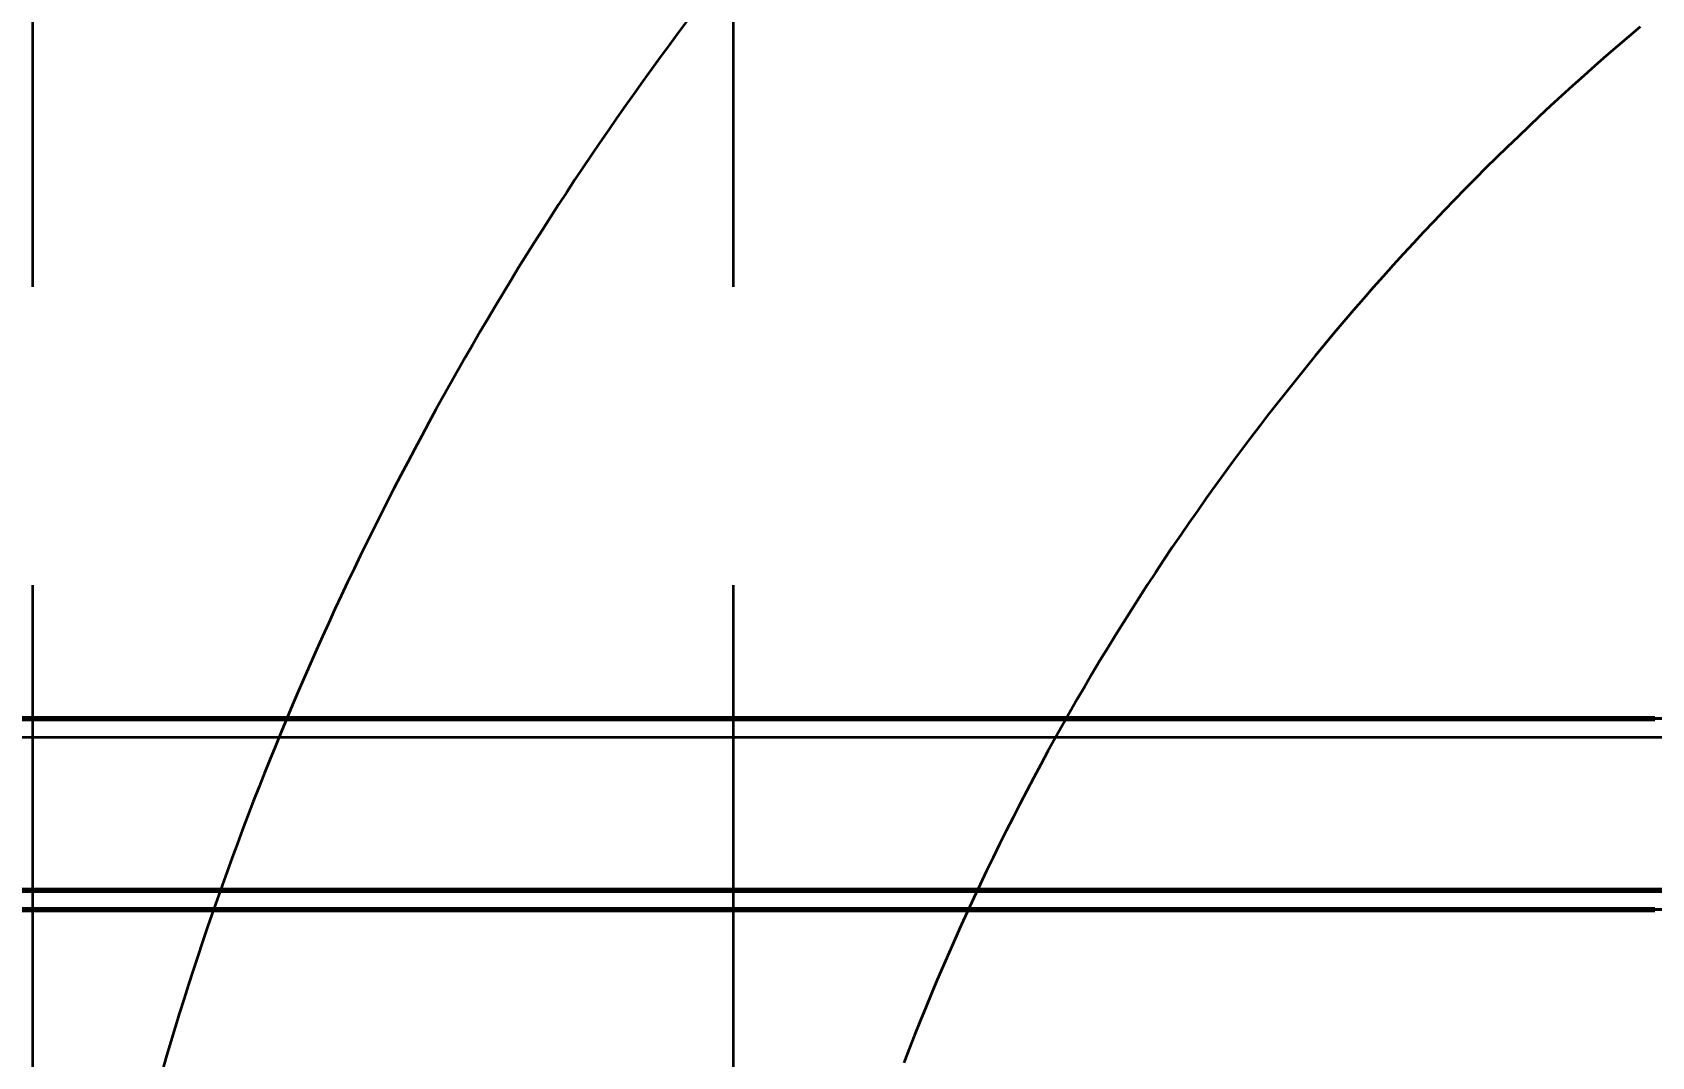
# Model space of a CAD drawing. Header units: millimetres. Extents: x 0 to 2382, y 0 to 420.
# Drawn here: x 150.59 to 156.02, y 289.22 to 292.65 of the extents above; entities that cross this region are included whole.
import ezdxf

# ---------------------------------------------------------------- set-up
doc = ezdxf.new("R2010")
doc.units = ezdxf.units.MM
doc.linetypes.add('IRAM-E-TRAZOS', pattern=[5, 4, -1])
for name, color, linetype, lineweight in [('01-VISIBLE', 7, 'CONTINUOUS', 70), ('02-OCULTA', 4, 'IRAM-E-TRAZOS', 35), ('04-COTA', 3, 'CONTINUOUS', 18)]:
    doc.layers.add(name, color=color, linetype=linetype, lineweight=lineweight)
doc.styles.add('ISO3098', font='isocpeur.ttf')
doc.dimstyles.new('FLAMA-IRAM', dxfattribs={"dimtxt": 3.5, "dimasz": 3.5, "dimexe": 2, "dimexo": 1.5, "dimgap": 1, "dimtad": 1, "dimdec": 1, "dimtxsty": 'ISO3098', "dimblk": 'IRAM_FLECHA', "dimblk1": 'IRAM_FLECHA', "dimblk2": 'IRAM_FLECHA', "dimcen": 2.5, "dimclrd": 256, "dimclre": 256, "dimclrt": 256, "dimazin": 3, "dimtfac": 1, "dimtmove": 0, "dimatfit": 3, "dimlwd": 18, "dimlwe": 18})

# ---------------------------------------------------------------- blocks, each defined once
blk = doc.blocks.new('IRAM_FLECHA')
blk.add_solid([(0, 0), (-1, 0.125), (-1, -0.125)])

msp = doc.modelspace()

# ---------------------------------------------------------------- linework, layer by layer
at = {"layer": '01-VISIBLE'}
for points in [[(150.5109, 290.3494), (150.5909, 290.3494), (150.6709, 290.3494), (150.7509, 290.3494), (150.8309, 290.3494), (150.9109, 290.3494), (150.9909, 290.3494), (151.0709, 290.3494), (151.1509, 290.3494), (151.2309, 290.3494), (151.3109, 290.3494), (151.3909, 290.3494), (151.4709, 290.3494), (151.5509, 290.3494), (151.6309, 290.3494), (151.7109, 290.3494), (151.7909, 290.3494), (151.8709, 290.3494), (151.9509, 290.3494), (152.0309, 290.3494), (152.1109, 290.3494), (152.1909, 290.3494), (152.2709, 290.3494), (152.3509, 290.3494), (152.4309, 290.3494), (152.5109, 290.3494), (152.5909, 290.3494), (152.6709, 290.3494), (152.7509, 290.3494), (152.8309, 290.3494), (152.9109, 290.3494), (152.9909, 290.3494), (153.0709, 290.3494), (153.1509, 290.3494), (153.2309, 290.3494), (153.3109, 290.3494), (153.3909, 290.3494), (153.4709, 290.3494), (153.5509, 290.3494), (153.6309, 290.3494), (153.7109, 290.3494), (153.7909, 290.3494), (153.8709, 290.3494), (153.9509, 290.3494), (154.0309, 290.3494), (154.1109, 290.3494), (154.1909, 290.3494), (154.2709, 290.3494), (154.3509, 290.3494), (154.4309, 290.3494), (154.5109, 290.3494), (154.5909, 290.3494), (154.6709, 290.3494), (154.7509, 290.3494), (154.8309, 290.3494), (154.9109, 290.3494), (154.9909, 290.3494), (155.0709, 290.3494), (155.1509, 290.3494), (155.2309, 290.3494), (155.3109, 290.3494), (155.3909, 290.3494), (155.4709, 290.3494), (155.5509, 290.3494), (155.6309, 290.3494), (155.7109, 290.3494), (155.7909, 290.3494), (155.8709, 290.3494), (155.9509, 290.3494), (156.0309, 290.3494)], [(150.5445, 289.7734), (150.6237, 289.7734), (150.7029, 289.7734), (150.7821, 289.7734), (150.8613, 289.7734), (150.9405, 289.7734), (151.0197, 289.7734), (151.0989, 289.7734), (151.1781, 289.7734), (151.2573, 289.7734), (151.3365, 289.7734), (151.4157, 289.7734), (151.4949, 289.7734), (151.5741, 289.7734), (151.6533, 289.7734), (151.7325, 289.7734), (151.8117, 289.7734), (151.8909, 289.7734), (151.9701, 289.7734), (152.0493, 289.7734), (152.1285, 289.7734), (152.2077, 289.7734), (152.2869, 289.7734), (152.3661, 289.7734), (152.4453, 289.7734), (152.5245, 289.7734), (152.6037, 289.7734), (152.6829, 289.7734), (152.7621, 289.7734), (152.8413, 289.7734), (152.9205, 289.7734), (152.9997, 289.7734), (153.0789, 289.7734), (153.1581, 289.7734), (153.2373, 289.7734), (153.3165, 289.7734), (153.3957, 289.7734), (153.4749, 289.7734), (153.5541, 289.7734), (153.6333, 289.7734), (153.7125, 289.7734), (153.7917, 289.7734), (153.8709, 289.7734), (153.9501, 289.7734), (154.0293, 289.7734), (154.1085, 289.7734), (154.1877, 289.7734), (154.2669, 289.7734), (154.3461, 289.7734), (154.4253, 289.7734), (154.5045, 289.7734), (154.5837, 289.7734), (154.6629, 289.7734), (154.7421, 289.7734), (154.8213, 289.7734), (154.9005, 289.7734), (154.9797, 289.7734), (155.0589, 289.7734), (155.1381, 289.7734), (155.2173, 289.7734), (155.2965, 289.7734), (155.3757, 289.7734), (155.4549, 289.7734), (155.5341, 289.7734), (155.6133, 289.7734), (155.6925, 289.7734), (155.7717, 289.7734), (155.8509, 289.7734), (155.9301, 289.7734), (156.0093, 289.7734), (156.0885, 289.7734)], [(150.5109, 289.7094), (150.5909, 289.7094), (150.6709, 289.7094), (150.7509, 289.7094), (150.8309, 289.7094), (150.9109, 289.7094), (150.9909, 289.7094), (151.0709, 289.7094), (151.1509, 289.7094), (151.2309, 289.7094), (151.3109, 289.7094), (151.3909, 289.7094), (151.4709, 289.7094), (151.5509, 289.7094), (151.6309, 289.7094), (151.7109, 289.7094), (151.7909, 289.7094), (151.8709, 289.7094), (151.9509, 289.7094), (152.0309, 289.7094), (152.1109, 289.7094), (152.1909, 289.7094), (152.2709, 289.7094), (152.3509, 289.7094), (152.4309, 289.7094), (152.5109, 289.7094), (152.5909, 289.7094), (152.6709, 289.7094), (152.7509, 289.7094), (152.8309, 289.7094), (152.9109, 289.7094), (152.9909, 289.7094), (153.0709, 289.7094), (153.1509, 289.7094), (153.2309, 289.7094), (153.3109, 289.7094), (153.3909, 289.7094), (153.4709, 289.7094), (153.5509, 289.7094), (153.6309, 289.7094), (153.7109, 289.7094), (153.7909, 289.7094), (153.8709, 289.7094), (153.9509, 289.7094), (154.0309, 289.7094), (154.1109, 289.7094), (154.1909, 289.7094), (154.2709, 289.7094), (154.3509, 289.7094), (154.4309, 289.7094), (154.5109, 289.7094), (154.5909, 289.7094), (154.6709, 289.7094), (154.7509, 289.7094), (154.8309, 289.7094), (154.9109, 289.7094), (154.9909, 289.7094), (155.0709, 289.7094), (155.1509, 289.7094), (155.2309, 289.7094), (155.3109, 289.7094), (155.3909, 289.7094), (155.4709, 289.7094), (155.5509, 289.7094), (155.6309, 289.7094), (155.7109, 289.7094), (155.7909, 289.7094), (155.8709, 289.7094), (155.9509, 289.7094), (156.0309, 289.7094)]]:
    msp.add_lwpolyline(points, dxfattribs=at)
at = {"layer": '02-OCULTA'}
for p, q in [((150.5909, 295.7963), (150.5909, 282.3922)), ((152.9409, 295.7963), (152.9409, 282.3922))]:
    msp.add_line(p, q, dxfattribs=at)
for points in [[(152.7851, 292.6874), (152.7551, 292.6473), (152.7253, 292.6071), (152.6957, 292.5668), (152.6663, 292.5263), (152.6371, 292.4857), (152.608, 292.4449), (152.5791, 292.4041), (152.5505, 292.3631), (152.522, 292.3219), (152.4937, 292.2806), (152.4655, 292.2393), (152.4376, 292.1977), (152.4099, 292.1561), (152.3824, 292.1143), (152.355, 292.0724), (152.3279, 292.0303), (152.3009, 291.9882), (152.2741, 291.9459), (152.2476, 291.9035), (152.2212, 291.861), (152.195, 291.8183), (152.169, 291.7756), (152.1432, 291.7327), (152.1176, 291.6897), (152.0922, 291.6466), (152.067, 291.6033), (152.042, 291.56), (152.0172, 291.5165), (151.9926, 291.4729), (151.9682, 291.4293), (151.944, 291.3855), (151.92, 291.3416), (151.8962, 291.2975), (151.8726, 291.2534), (151.8492, 291.2092), (151.826, 291.1648), (151.803, 291.1204), (151.7802, 291.0758), (151.7577, 291.0312), (151.7353, 290.9864), (151.7131, 290.9415), (151.6912, 290.8966), (151.6694, 290.8515), (151.6478, 290.8064), (151.6265, 290.7611), (151.6054, 290.7157), (151.5844, 290.6703), (151.5637, 290.6247), (151.5432, 290.5791), (151.5229, 290.5334), (151.5028, 290.4875), (151.4829, 290.4416), (151.4632, 290.3956), (151.4438, 290.3495), (151.4245, 290.3033), (151.4055, 290.257), (151.3866, 290.2107), (151.368, 290.1642), (151.3496, 290.1177), (151.3314, 290.0711), (151.3135, 290.0244), (151.2957, 289.9776), (151.2781, 289.9307), (151.2608, 289.8838), (151.2437, 289.8367), (151.2268, 289.7896), (151.2101, 289.7425), (151.1936, 289.6952), (151.1774, 289.6479), (151.1613, 289.6005), (151.1455, 289.553), (151.1299, 289.5055), (151.1145, 289.4579), (151.0993, 289.4102), (151.0844, 289.3624), (151.0696, 289.3146), (151.0551, 289.2667), (151.0408, 289.2188), (151.0267, 289.1707)], [(152.7851, 292.6874), (152.7551, 292.6473), (152.7253, 292.6071), (152.6957, 292.5668), (152.6663, 292.5263), (152.6371, 292.4857), (152.608, 292.4449), (152.5791, 292.4041), (152.5505, 292.3631), (152.522, 292.3219), (152.4937, 292.2806), (152.4655, 292.2393), (152.4376, 292.1977), (152.4099, 292.1561), (152.3824, 292.1143), (152.355, 292.0724), (152.3279, 292.0303), (152.3009, 291.9882), (152.2741, 291.9459), (152.2476, 291.9035), (152.2212, 291.861), (152.195, 291.8183), (152.169, 291.7756), (152.1432, 291.7327), (152.1176, 291.6897), (152.0922, 291.6466), (152.067, 291.6033), (152.042, 291.56), (152.0172, 291.5165), (151.9926, 291.4729), (151.9682, 291.4293), (151.944, 291.3855), (151.92, 291.3416), (151.8962, 291.2975), (151.8726, 291.2534), (151.8492, 291.2092), (151.826, 291.1648), (151.803, 291.1204), (151.7802, 291.0758), (151.7577, 291.0312), (151.7353, 290.9864), (151.7131, 290.9415), (151.6912, 290.8966), (151.6694, 290.8515), (151.6478, 290.8064), (151.6265, 290.7611), (151.6054, 290.7157), (151.5844, 290.6703), (151.5637, 290.6247), (151.5432, 290.5791), (151.5229, 290.5334), (151.5028, 290.4875), (151.4829, 290.4416), (151.4632, 290.3956), (151.4438, 290.3495), (151.4245, 290.3033), (151.4055, 290.257), (151.3866, 290.2107), (151.368, 290.1642), (151.3496, 290.1177), (151.3314, 290.0711), (151.3135, 290.0244), (151.2957, 289.9776), (151.2781, 289.9307), (151.2608, 289.8838), (151.2437, 289.8367), (151.2268, 289.7896), (151.2101, 289.7425), (151.1936, 289.6952), (151.1774, 289.6479), (151.1613, 289.6005), (151.1455, 289.553), (151.1299, 289.5055), (151.1145, 289.4579), (151.0993, 289.4102), (151.0844, 289.3624), (151.0696, 289.3146), (151.0551, 289.2667), (151.0408, 289.2188), (151.0267, 289.1707)], [(152.7851, 292.6874), (152.7551, 292.6473), (152.7253, 292.6071), (152.6957, 292.5668), (152.6663, 292.5263), (152.6371, 292.4857), (152.608, 292.4449), (152.5791, 292.4041), (152.5505, 292.3631), (152.522, 292.3219), (152.4937, 292.2806), (152.4655, 292.2393), (152.4376, 292.1977), (152.4099, 292.1561), (152.3824, 292.1143), (152.355, 292.0724), (152.3279, 292.0303), (152.3009, 291.9882), (152.2741, 291.9459), (152.2476, 291.9035), (152.2212, 291.861), (152.195, 291.8183), (152.169, 291.7756), (152.1432, 291.7327), (152.1176, 291.6897), (152.0922, 291.6466), (152.067, 291.6033), (152.042, 291.56), (152.0172, 291.5165), (151.9926, 291.4729), (151.9682, 291.4293), (151.944, 291.3855), (151.92, 291.3416), (151.8962, 291.2975), (151.8726, 291.2534), (151.8492, 291.2092), (151.826, 291.1648), (151.803, 291.1204), (151.7802, 291.0758), (151.7577, 291.0312), (151.7353, 290.9864), (151.7131, 290.9415), (151.6912, 290.8966), (151.6694, 290.8515), (151.6478, 290.8064), (151.6265, 290.7611), (151.6054, 290.7157), (151.5844, 290.6703), (151.5637, 290.6247), (151.5432, 290.5791), (151.5229, 290.5334), (151.5028, 290.4875), (151.4829, 290.4416), (151.4632, 290.3956), (151.4438, 290.3495), (151.4245, 290.3033), (151.4055, 290.257), (151.3866, 290.2107), (151.368, 290.1642), (151.3496, 290.1177), (151.3314, 290.0711), (151.3135, 290.0244), (151.2957, 289.9776), (151.2781, 289.9307), (151.2608, 289.8838), (151.2437, 289.8367), (151.2268, 289.7896), (151.2101, 289.7425), (151.1936, 289.6952), (151.1774, 289.6479), (151.1613, 289.6005), (151.1455, 289.553), (151.1299, 289.5055), (151.1145, 289.4579), (151.0993, 289.4102), (151.0844, 289.3624), (151.0696, 289.3146), (151.0551, 289.2667), (151.0408, 289.2188), (151.0267, 289.1707)], [(155.9811, 292.6686), (155.9429, 292.6362), (155.9049, 292.6036), (155.8671, 292.5707), (155.8295, 292.5377), (155.7921, 292.5044), (155.7548, 292.4709), (155.7178, 292.4372), (155.681, 292.4032), (155.6443, 292.3691), (155.6079, 292.3347), (155.5717, 292.3001), (155.5357, 292.2653), (155.4999, 292.2303), (155.4642, 292.1951), (155.4288, 292.1596), (155.3937, 292.124), (155.3587, 292.0881), (155.3239, 292.0521), (155.2893, 292.0158), (155.255, 291.9794), (155.2209, 291.9427), (155.187, 291.9059), (155.1533, 291.8688), (155.1198, 291.8316), (155.0865, 291.7941), (155.0535, 291.7565), (155.0207, 291.7186), (154.9881, 291.6806), (154.9557, 291.6424), (154.9236, 291.604), (154.8917, 291.5654), (154.86, 291.5266), (154.8285, 291.4876), (154.7973, 291.4485), (154.7663, 291.4091), (154.7355, 291.3696), (154.705, 291.3299), (154.6747, 291.29), (154.6446, 291.25), (154.6148, 291.2097), (154.5852, 291.1693), (154.5558, 291.1288), (154.5267, 291.088), (154.4978, 291.0471), (154.4691, 291.006), (154.4407, 290.9648), (154.4126, 290.9233), (154.3847, 290.8818), (154.357, 290.84), (154.3295, 290.7981), (154.3024, 290.756), (154.2754, 290.7138), (154.2487, 290.6714), (154.2223, 290.6289), (154.1961, 290.5862), (154.1702, 290.5434), (154.1445, 290.5004), (154.119, 290.4572), (154.0938, 290.4139), (154.0689, 290.3705), (154.0442, 290.3269), (154.0198, 290.2832), (153.9956, 290.2393), (153.9717, 290.1953), (153.9481, 290.1512), (153.9247, 290.1069), (153.9015, 290.0625), (153.8787, 290.0179), (153.8561, 289.9732), (153.8337, 289.9284), (153.8116, 289.8834), (153.7898, 289.8384), (153.7682, 289.7932), (153.7469, 289.7478), (153.7259, 289.7024), (153.7051, 289.6568), (153.6846, 289.6111), (153.6644, 289.5653), (153.6444, 289.5194), (153.6247, 289.4733), (153.6053, 289.4271), (153.5861, 289.3809), (153.5672, 289.3345), (153.5486, 289.288), (153.5302, 289.2414), (153.5122, 289.1947)], [(155.9811, 292.6686), (155.9429, 292.6362), (155.9049, 292.6036), (155.8671, 292.5707), (155.8295, 292.5377), (155.7921, 292.5044), (155.7548, 292.4709), (155.7178, 292.4372), (155.681, 292.4032), (155.6443, 292.3691), (155.6079, 292.3347), (155.5717, 292.3001), (155.5357, 292.2653), (155.4999, 292.2303), (155.4642, 292.1951), (155.4288, 292.1596), (155.3937, 292.124), (155.3587, 292.0881), (155.3239, 292.0521), (155.2893, 292.0158), (155.255, 291.9794), (155.2209, 291.9427), (155.187, 291.9059), (155.1533, 291.8688), (155.1198, 291.8316), (155.0865, 291.7941), (155.0535, 291.7565), (155.0207, 291.7186), (154.9881, 291.6806), (154.9557, 291.6424), (154.9236, 291.604), (154.8917, 291.5654), (154.86, 291.5266), (154.8285, 291.4876), (154.7973, 291.4485), (154.7663, 291.4091), (154.7355, 291.3696), (154.705, 291.3299), (154.6747, 291.29), (154.6446, 291.25), (154.6148, 291.2097), (154.5852, 291.1693), (154.5558, 291.1288), (154.5267, 291.088), (154.4978, 291.0471), (154.4691, 291.006), (154.4407, 290.9648), (154.4126, 290.9233), (154.3847, 290.8818), (154.357, 290.84), (154.3295, 290.7981), (154.3024, 290.756), (154.2754, 290.7138), (154.2487, 290.6714), (154.2223, 290.6289), (154.1961, 290.5862), (154.1702, 290.5434), (154.1445, 290.5004), (154.119, 290.4572), (154.0938, 290.4139), (154.0689, 290.3705), (154.0442, 290.3269), (154.0198, 290.2832), (153.9956, 290.2393), (153.9717, 290.1953), (153.9481, 290.1512), (153.9247, 290.1069), (153.9015, 290.0625), (153.8787, 290.0179), (153.8561, 289.9732), (153.8337, 289.9284), (153.8116, 289.8834), (153.7898, 289.8384), (153.7682, 289.7932), (153.7469, 289.7478), (153.7259, 289.7024), (153.7051, 289.6568), (153.6846, 289.6111), (153.6644, 289.5653), (153.6444, 289.5194), (153.6247, 289.4733), (153.6053, 289.4271), (153.5861, 289.3809), (153.5672, 289.3345), (153.5486, 289.288), (153.5302, 289.2414), (153.5122, 289.1947)], [(155.9811, 292.6686), (155.9429, 292.6362), (155.9049, 292.6036), (155.8671, 292.5707), (155.8295, 292.5377), (155.7921, 292.5044), (155.7548, 292.4709), (155.7178, 292.4372), (155.681, 292.4032), (155.6443, 292.3691), (155.6079, 292.3347), (155.5717, 292.3001), (155.5357, 292.2653), (155.4999, 292.2303), (155.4642, 292.1951), (155.4288, 292.1596), (155.3937, 292.124), (155.3587, 292.0881), (155.3239, 292.0521), (155.2893, 292.0158), (155.255, 291.9794), (155.2209, 291.9427), (155.187, 291.9059), (155.1533, 291.8688), (155.1198, 291.8316), (155.0865, 291.7941), (155.0535, 291.7565), (155.0207, 291.7186), (154.9881, 291.6806), (154.9557, 291.6424), (154.9236, 291.604), (154.8917, 291.5654), (154.86, 291.5266), (154.8285, 291.4876), (154.7973, 291.4485), (154.7663, 291.4091), (154.7355, 291.3696), (154.705, 291.3299), (154.6747, 291.29), (154.6446, 291.25), (154.6148, 291.2097), (154.5852, 291.1693), (154.5558, 291.1288), (154.5267, 291.088), (154.4978, 291.0471), (154.4691, 291.006), (154.4407, 290.9648), (154.4126, 290.9233), (154.3847, 290.8818), (154.357, 290.84), (154.3295, 290.7981), (154.3024, 290.756), (154.2754, 290.7138), (154.2487, 290.6714), (154.2223, 290.6289), (154.1961, 290.5862), (154.1702, 290.5434), (154.1445, 290.5004), (154.119, 290.4572), (154.0938, 290.4139), (154.0689, 290.3705), (154.0442, 290.3269), (154.0198, 290.2832), (153.9956, 290.2393), (153.9717, 290.1953), (153.9481, 290.1512), (153.9247, 290.1069), (153.9015, 290.0625), (153.8787, 290.0179), (153.8561, 289.9732), (153.8337, 289.9284), (153.8116, 289.8834), (153.7898, 289.8384), (153.7682, 289.7932), (153.7469, 289.7478), (153.7259, 289.7024), (153.7051, 289.6568), (153.6846, 289.6111), (153.6644, 289.5653), (153.6444, 289.5194), (153.6247, 289.4733), (153.6053, 289.4271), (153.5861, 289.3809), (153.5672, 289.3345), (153.5486, 289.288), (153.5302, 289.2414), (153.5122, 289.1947)], [(156.0309, 290.3494), (155.9509, 290.3494), (155.8709, 290.3494), (155.7909, 290.3494), (155.7109, 290.3494), (155.6309, 290.3494), (155.5509, 290.3494), (155.4709, 290.3494), (155.3909, 290.3494), (155.3109, 290.3494), (155.2309, 290.3494), (155.1509, 290.3494), (155.0709, 290.3494), (154.9909, 290.3494), (154.9109, 290.3494), (154.8309, 290.3494), (154.7509, 290.3494), (154.6709, 290.3494), (154.5909, 290.3494), (154.5109, 290.3494), (154.4309, 290.3494), (154.3509, 290.3494), (154.2709, 290.3494), (154.1909, 290.3494), (154.1109, 290.3494), (154.0309, 290.3494), (153.9509, 290.3494), (153.8709, 290.3494), (153.7909, 290.3494), (153.7109, 290.3494), (153.6309, 290.3494), (153.5509, 290.3494), (153.4709, 290.3494), (153.3909, 290.3494), (153.3109, 290.3494), (153.2309, 290.3494), (153.1509, 290.3494), (153.0709, 290.3494), (152.9909, 290.3494), (152.9109, 290.3494), (152.8309, 290.3494), (152.7509, 290.3494), (152.6709, 290.3494), (152.5909, 290.3494), (152.5109, 290.3494), (152.4309, 290.3494), (152.3509, 290.3494), (152.2709, 290.3494), (152.1909, 290.3494), (152.1109, 290.3494), (152.0309, 290.3494), (151.9509, 290.3494), (151.8709, 290.3494), (151.7909, 290.3494), (151.7109, 290.3494), (151.6309, 290.3494), (151.5509, 290.3494), (151.4709, 290.3494), (151.3909, 290.3494), (151.3109, 290.3494), (151.2309, 290.3494), (151.1509, 290.3494), (151.0709, 290.3494), (150.9909, 290.3494), (150.9109, 290.3494), (150.8309, 290.3494), (150.7509, 290.3494), (150.6709, 290.3494), (150.5909, 290.3494), (150.5109, 290.3494)], [(156.0677, 290.3494), (155.9893, 290.3494), (155.9109, 290.3494), (155.8325, 290.3494), (155.7541, 290.3494), (155.6757, 290.3494), (155.5973, 290.3494), (155.5189, 290.3494), (155.4405, 290.3494), (155.3621, 290.3494), (155.2837, 290.3494), (155.2053, 290.3494), (155.1269, 290.3494), (155.0485, 290.3494), (154.9701, 290.3494), (154.8917, 290.3494), (154.8133, 290.3494), (154.7349, 290.3494), (154.6565, 290.3494), (154.5781, 290.3494), (154.4997, 290.3494), (154.4213, 290.3494), (154.3429, 290.3494), (154.2645, 290.3494), (154.1861, 290.3494), (154.1077, 290.3494), (154.0293, 290.3494), (153.9509, 290.3494), (153.8725, 290.3494), (153.7941, 290.3494), (153.7157, 290.3494), (153.6373, 290.3494), (153.5589, 290.3494), (153.4805, 290.3494), (153.4021, 290.3494), (153.3237, 290.3494), (153.2453, 290.3494), (153.1669, 290.3494), (153.0885, 290.3494), (153.0101, 290.3494), (152.9317, 290.3494), (152.8533, 290.3494), (152.7749, 290.3494), (152.6965, 290.3494), (152.6181, 290.3494), (152.5397, 290.3494), (152.4613, 290.3494), (152.3829, 290.3494), (152.3045, 290.3494), (152.2261, 290.3494), (152.1477, 290.3494), (152.0693, 290.3494), (151.9909, 290.3494), (151.9125, 290.3494), (151.8341, 290.3494), (151.7557, 290.3494), (151.6773, 290.3494), (151.5989, 290.3494), (151.5205, 290.3494), (151.4421, 290.3494), (151.3637, 290.3494), (151.2853, 290.3494), (151.2069, 290.3494), (151.1285, 290.3494), (151.0501, 290.3494), (150.9717, 290.3494), (150.8933, 290.3494), (150.8149, 290.3494), (150.7365, 290.3494), (150.6581, 290.3494), (150.5797, 290.3494)], [(150.5797, 290.3494), (150.6581, 290.3494), (150.7365, 290.3494), (150.8149, 290.3494), (150.8933, 290.3494), (150.9717, 290.3494), (151.0501, 290.3494), (151.1285, 290.3494), (151.2069, 290.3494), (151.2853, 290.3494), (151.3637, 290.3494), (151.4421, 290.3494), (151.5205, 290.3494), (151.5989, 290.3494), (151.6773, 290.3494), (151.7557, 290.3494), (151.8341, 290.3494), (151.9125, 290.3494), (151.9909, 290.3494), (152.0693, 290.3494), (152.1477, 290.3494), (152.2261, 290.3494), (152.3045, 290.3494), (152.3829, 290.3494), (152.4613, 290.3494), (152.5397, 290.3494), (152.6181, 290.3494), (152.6965, 290.3494), (152.7749, 290.3494), (152.8533, 290.3494), (152.9317, 290.3494), (153.0101, 290.3494), (153.0885, 290.3494), (153.1669, 290.3494), (153.2453, 290.3494), (153.3237, 290.3494), (153.4021, 290.3494), (153.4805, 290.3494), (153.5589, 290.3494), (153.6373, 290.3494), (153.7157, 290.3494), (153.7941, 290.3494), (153.8725, 290.3494), (153.9509, 290.3494), (154.0293, 290.3494), (154.1077, 290.3494), (154.1861, 290.3494), (154.2645, 290.3494), (154.3429, 290.3494), (154.4213, 290.3494), (154.4997, 290.3494), (154.5781, 290.3494), (154.6565, 290.3494), (154.7349, 290.3494), (154.8133, 290.3494), (154.8917, 290.3494), (154.9701, 290.3494), (155.0485, 290.3494), (155.1269, 290.3494), (155.2053, 290.3494), (155.2837, 290.3494), (155.3621, 290.3494), (155.4405, 290.3494), (155.5189, 290.3494), (155.5973, 290.3494), (155.6757, 290.3494), (155.7541, 290.3494), (155.8325, 290.3494), (155.9109, 290.3494), (155.9893, 290.3494), (156.0677, 290.3494)], [(156.0885, 290.2854), (156.0093, 290.2854), (155.9301, 290.2854), (155.8509, 290.2854), (155.7717, 290.2854), (155.6925, 290.2854), (155.6133, 290.2854), (155.5341, 290.2854), (155.4549, 290.2854), (155.3757, 290.2854), (155.2965, 290.2854), (155.2173, 290.2854), (155.1381, 290.2854), (155.0589, 290.2854), (154.9797, 290.2854), (154.9005, 290.2854), (154.8213, 290.2854), (154.7421, 290.2854), (154.6629, 290.2854), (154.5837, 290.2854), (154.5045, 290.2854), (154.4253, 290.2854), (154.3461, 290.2854), (154.2669, 290.2854), (154.1877, 290.2854), (154.1085, 290.2854), (154.0293, 290.2854), (153.9501, 290.2854), (153.8709, 290.2854), (153.7917, 290.2854), (153.7125, 290.2854), (153.6333, 290.2854), (153.5541, 290.2854), (153.4749, 290.2854), (153.3957, 290.2854), (153.3165, 290.2854), (153.2373, 290.2854), (153.1581, 290.2854), (153.0789, 290.2854), (152.9997, 290.2854), (152.9205, 290.2854), (152.8413, 290.2854), (152.7621, 290.2854), (152.6829, 290.2854), (152.6037, 290.2854), (152.5245, 290.2854), (152.4453, 290.2854), (152.3661, 290.2854), (152.2869, 290.2854), (152.2077, 290.2854), (152.1285, 290.2854), (152.0493, 290.2854), (151.9701, 290.2854), (151.8909, 290.2854), (151.8117, 290.2854), (151.7325, 290.2854), (151.6533, 290.2854), (151.5741, 290.2854), (151.4949, 290.2854), (151.4157, 290.2854), (151.3365, 290.2854), (151.2573, 290.2854), (151.1781, 290.2854), (151.0989, 290.2854), (151.0197, 290.2854), (150.9405, 290.2854), (150.8613, 290.2854), (150.7821, 290.2854), (150.7029, 290.2854), (150.6237, 290.2854), (150.5445, 290.2854)], [(156.0885, 290.2854), (156.0093, 290.2854), (155.9301, 290.2854), (155.8509, 290.2854), (155.7717, 290.2854), (155.6925, 290.2854), (155.6133, 290.2854), (155.5341, 290.2854), (155.4549, 290.2854), (155.3757, 290.2854), (155.2965, 290.2854), (155.2173, 290.2854), (155.1381, 290.2854), (155.0589, 290.2854), (154.9797, 290.2854), (154.9005, 290.2854), (154.8213, 290.2854), (154.7421, 290.2854), (154.6629, 290.2854), (154.5837, 290.2854), (154.5045, 290.2854), (154.4253, 290.2854), (154.3461, 290.2854), (154.2669, 290.2854), (154.1877, 290.2854), (154.1085, 290.2854), (154.0293, 290.2854), (153.9501, 290.2854), (153.8709, 290.2854), (153.7917, 290.2854), (153.7125, 290.2854), (153.6333, 290.2854), (153.5541, 290.2854), (153.4749, 290.2854), (153.3957, 290.2854), (153.3165, 290.2854), (153.2373, 290.2854), (153.1581, 290.2854), (153.0789, 290.2854), (152.9997, 290.2854), (152.9205, 290.2854), (152.8413, 290.2854), (152.7621, 290.2854), (152.6829, 290.2854), (152.6037, 290.2854), (152.5245, 290.2854), (152.4453, 290.2854), (152.3661, 290.2854), (152.2869, 290.2854), (152.2077, 290.2854), (152.1285, 290.2854), (152.0493, 290.2854), (151.9701, 290.2854), (151.8909, 290.2854), (151.8117, 290.2854), (151.7325, 290.2854), (151.6533, 290.2854), (151.5741, 290.2854), (151.4949, 290.2854), (151.4157, 290.2854), (151.3365, 290.2854), (151.2573, 290.2854), (151.1781, 290.2854), (151.0989, 290.2854), (151.0197, 290.2854), (150.9405, 290.2854), (150.8613, 290.2854), (150.7821, 290.2854), (150.7029, 290.2854), (150.6237, 290.2854), (150.5445, 290.2854)], [(150.5445, 289.7734), (150.6237, 289.7734), (150.7029, 289.7734), (150.7821, 289.7734), (150.8613, 289.7734), (150.9405, 289.7734), (151.0197, 289.7734), (151.0989, 289.7734), (151.1781, 289.7734), (151.2573, 289.7734), (151.3365, 289.7734), (151.4157, 289.7734), (151.4949, 289.7734), (151.5741, 289.7734), (151.6533, 289.7734), (151.7325, 289.7734), (151.8117, 289.7734), (151.8909, 289.7734), (151.9701, 289.7734), (152.0493, 289.7734), (152.1285, 289.7734), (152.2077, 289.7734), (152.2869, 289.7734), (152.3661, 289.7734), (152.4453, 289.7734), (152.5245, 289.7734), (152.6037, 289.7734), (152.6829, 289.7734), (152.7621, 289.7734), (152.8413, 289.7734), (152.9205, 289.7734), (152.9997, 289.7734), (153.0789, 289.7734), (153.1581, 289.7734), (153.2373, 289.7734), (153.3165, 289.7734), (153.3957, 289.7734), (153.4749, 289.7734), (153.5541, 289.7734), (153.6333, 289.7734), (153.7125, 289.7734), (153.7917, 289.7734), (153.8709, 289.7734), (153.9501, 289.7734), (154.0293, 289.7734), (154.1085, 289.7734), (154.1877, 289.7734), (154.2669, 289.7734), (154.3461, 289.7734), (154.4253, 289.7734), (154.5045, 289.7734), (154.5837, 289.7734), (154.6629, 289.7734), (154.7421, 289.7734), (154.8213, 289.7734), (154.9005, 289.7734), (154.9797, 289.7734), (155.0589, 289.7734), (155.1381, 289.7734), (155.2173, 289.7734), (155.2965, 289.7734), (155.3757, 289.7734), (155.4549, 289.7734), (155.5341, 289.7734), (155.6133, 289.7734), (155.6925, 289.7734), (155.7717, 289.7734), (155.8509, 289.7734), (155.9301, 289.7734), (156.0093, 289.7734), (156.0885, 289.7734)], [(156.0309, 289.7094), (155.9509, 289.7094), (155.8709, 289.7094), (155.7909, 289.7094), (155.7109, 289.7094), (155.6309, 289.7094), (155.5509, 289.7094), (155.4709, 289.7094), (155.3909, 289.7094), (155.3109, 289.7094), (155.2309, 289.7094), (155.1509, 289.7094), (155.0709, 289.7094), (154.9909, 289.7094), (154.9109, 289.7094), (154.8309, 289.7094), (154.7509, 289.7094), (154.6709, 289.7094), (154.5909, 289.7094), (154.5109, 289.7094), (154.4309, 289.7094), (154.3509, 289.7094), (154.2709, 289.7094), (154.1909, 289.7094), (154.1109, 289.7094), (154.0309, 289.7094), (153.9509, 289.7094), (153.8709, 289.7094), (153.7909, 289.7094), (153.7109, 289.7094), (153.6309, 289.7094), (153.5509, 289.7094), (153.4709, 289.7094), (153.3909, 289.7094), (153.3109, 289.7094), (153.2309, 289.7094), (153.1509, 289.7094), (153.0709, 289.7094), (152.9909, 289.7094), (152.9109, 289.7094), (152.8309, 289.7094), (152.7509, 289.7094), (152.6709, 289.7094), (152.5909, 289.7094), (152.5109, 289.7094), (152.4309, 289.7094), (152.3509, 289.7094), (152.2709, 289.7094), (152.1909, 289.7094), (152.1109, 289.7094), (152.0309, 289.7094), (151.9509, 289.7094), (151.8709, 289.7094), (151.7909, 289.7094), (151.7109, 289.7094), (151.6309, 289.7094), (151.5509, 289.7094), (151.4709, 289.7094), (151.3909, 289.7094), (151.3109, 289.7094), (151.2309, 289.7094), (151.1509, 289.7094), (151.0709, 289.7094), (150.9909, 289.7094), (150.9109, 289.7094), (150.8309, 289.7094), (150.7509, 289.7094), (150.6709, 289.7094), (150.5909, 289.7094), (150.5109, 289.7094)], [(156.0309, 289.7094), (155.9541, 289.7094), (155.8773, 289.7094), (155.8005, 289.7094), (155.7237, 289.7094), (155.6469, 289.7094), (155.5701, 289.7094), (155.4933, 289.7094), (155.4165, 289.7094), (155.3397, 289.7094), (155.2629, 289.7094), (155.1861, 289.7094), (155.1093, 289.7094), (155.0325, 289.7094), (154.9557, 289.7094), (154.8789, 289.7094), (154.8021, 289.7094), (154.7253, 289.7094), (154.6485, 289.7094), (154.5717, 289.7094), (154.4949, 289.7094), (154.4181, 289.7094), (154.3413, 289.7094), (154.2645, 289.7094), (154.1877, 289.7094), (154.1109, 289.7094), (154.0341, 289.7094), (153.9573, 289.7094), (153.8805, 289.7094), (153.8037, 289.7094), (153.7269, 289.7094), (153.6501, 289.7094), (153.5733, 289.7094), (153.4965, 289.7094), (153.4197, 289.7094), (153.3429, 289.7094), (153.2661, 289.7094), (153.1893, 289.7094), (153.1125, 289.7094), (153.0357, 289.7094), (152.9589, 289.7094), (152.8821, 289.7094), (152.8053, 289.7094), (152.7285, 289.7094), (152.6517, 289.7094), (152.5749, 289.7094), (152.4981, 289.7094), (152.4213, 289.7094), (152.3445, 289.7094), (152.2677, 289.7094), (152.1909, 289.7094), (152.1141, 289.7094), (152.0373, 289.7094), (151.9605, 289.7094), (151.8837, 289.7094), (151.8069, 289.7094), (151.7301, 289.7094), (151.6533, 289.7094), (151.5765, 289.7094), (151.4997, 289.7094), (151.4229, 289.7094), (151.3461, 289.7094), (151.2693, 289.7094), (151.1925, 289.7094), (151.1157, 289.7094), (151.0389, 289.7094), (150.9621, 289.7094), (150.8853, 289.7094), (150.8085, 289.7094), (150.7317, 289.7094), (150.6549, 289.7094), (150.5781, 289.7094)], [(150.5781, 289.7094), (150.6549, 289.7094), (150.7317, 289.7094), (150.8085, 289.7094), (150.8853, 289.7094), (150.9621, 289.7094), (151.0389, 289.7094), (151.1157, 289.7094), (151.1925, 289.7094), (151.2693, 289.7094), (151.3461, 289.7094), (151.4229, 289.7094), (151.4997, 289.7094), (151.5765, 289.7094), (151.6533, 289.7094), (151.7301, 289.7094), (151.8069, 289.7094), (151.8837, 289.7094), (151.9605, 289.7094), (152.0373, 289.7094), (152.1141, 289.7094), (152.1909, 289.7094), (152.2677, 289.7094), (152.3445, 289.7094), (152.4213, 289.7094), (152.4981, 289.7094), (152.5749, 289.7094), (152.6517, 289.7094), (152.7285, 289.7094), (152.8053, 289.7094), (152.8821, 289.7094), (152.9589, 289.7094), (153.0357, 289.7094), (153.1125, 289.7094), (153.1893, 289.7094), (153.2661, 289.7094), (153.3429, 289.7094), (153.4197, 289.7094), (153.4965, 289.7094), (153.5733, 289.7094), (153.6501, 289.7094), (153.7269, 289.7094), (153.8037, 289.7094), (153.8805, 289.7094), (153.9573, 289.7094), (154.0341, 289.7094), (154.1109, 289.7094), (154.1877, 289.7094), (154.2645, 289.7094), (154.3413, 289.7094), (154.4181, 289.7094), (154.4949, 289.7094), (154.5717, 289.7094), (154.6485, 289.7094), (154.7253, 289.7094), (154.8021, 289.7094), (154.8789, 289.7094), (154.9557, 289.7094), (155.0325, 289.7094), (155.1093, 289.7094), (155.1861, 289.7094), (155.2629, 289.7094), (155.3397, 289.7094), (155.4165, 289.7094), (155.4933, 289.7094), (155.5701, 289.7094), (155.6469, 289.7094), (155.7237, 289.7094), (155.8005, 289.7094), (155.8773, 289.7094), (155.9541, 289.7094), (156.0309, 289.7094)], [(156.0677, 289.7094), (155.9893, 289.7094), (155.9109, 289.7094), (155.8325, 289.7094), (155.7541, 289.7094), (155.6757, 289.7094), (155.5973, 289.7094), (155.5189, 289.7094), (155.4405, 289.7094), (155.3621, 289.7094), (155.2837, 289.7094), (155.2053, 289.7094), (155.1269, 289.7094), (155.0485, 289.7094), (154.9701, 289.7094), (154.8917, 289.7094), (154.8133, 289.7094), (154.7349, 289.7094), (154.6565, 289.7094), (154.5781, 289.7094), (154.4997, 289.7094), (154.4213, 289.7094), (154.3429, 289.7094), (154.2645, 289.7094), (154.1861, 289.7094), (154.1077, 289.7094), (154.0293, 289.7094), (153.9509, 289.7094), (153.8725, 289.7094), (153.7941, 289.7094), (153.7157, 289.7094), (153.6373, 289.7094), (153.5589, 289.7094), (153.4805, 289.7094), (153.4021, 289.7094), (153.3237, 289.7094), (153.2453, 289.7094), (153.1669, 289.7094), (153.0885, 289.7094), (153.0101, 289.7094), (152.9317, 289.7094), (152.8533, 289.7094), (152.7749, 289.7094), (152.6965, 289.7094), (152.6181, 289.7094), (152.5397, 289.7094), (152.4613, 289.7094), (152.3829, 289.7094), (152.3045, 289.7094), (152.2261, 289.7094), (152.1477, 289.7094), (152.0693, 289.7094), (151.9909, 289.7094), (151.9125, 289.7094), (151.8341, 289.7094), (151.7557, 289.7094), (151.6773, 289.7094), (151.5989, 289.7094), (151.5205, 289.7094), (151.4421, 289.7094), (151.3637, 289.7094), (151.2853, 289.7094), (151.2069, 289.7094), (151.1285, 289.7094), (151.0501, 289.7094), (150.9717, 289.7094), (150.8933, 289.7094), (150.8149, 289.7094), (150.7365, 289.7094), (150.6581, 289.7094), (150.5797, 289.7094)], [(150.5797, 289.7094), (150.6581, 289.7094), (150.7365, 289.7094), (150.8149, 289.7094), (150.8933, 289.7094), (150.9717, 289.7094), (151.0501, 289.7094), (151.1285, 289.7094), (151.2069, 289.7094), (151.2853, 289.7094), (151.3637, 289.7094), (151.4421, 289.7094), (151.5205, 289.7094), (151.5989, 289.7094), (151.6773, 289.7094), (151.7557, 289.7094), (151.8341, 289.7094), (151.9125, 289.7094), (151.9909, 289.7094), (152.0693, 289.7094), (152.1477, 289.7094), (152.2261, 289.7094), (152.3045, 289.7094), (152.3829, 289.7094), (152.4613, 289.7094), (152.5397, 289.7094), (152.6181, 289.7094), (152.6965, 289.7094), (152.7749, 289.7094), (152.8533, 289.7094), (152.9317, 289.7094), (153.0101, 289.7094), (153.0885, 289.7094), (153.1669, 289.7094), (153.2453, 289.7094), (153.3237, 289.7094), (153.4021, 289.7094), (153.4805, 289.7094), (153.5589, 289.7094), (153.6373, 289.7094), (153.7157, 289.7094), (153.7941, 289.7094), (153.8725, 289.7094), (153.9509, 289.7094), (154.0293, 289.7094), (154.1077, 289.7094), (154.1861, 289.7094), (154.2645, 289.7094), (154.3429, 289.7094), (154.4213, 289.7094), (154.4997, 289.7094), (154.5781, 289.7094), (154.6565, 289.7094), (154.7349, 289.7094), (154.8133, 289.7094), (154.8917, 289.7094), (154.9701, 289.7094), (155.0485, 289.7094), (155.1269, 289.7094), (155.2053, 289.7094), (155.2837, 289.7094), (155.3621, 289.7094), (155.4405, 289.7094), (155.5189, 289.7094), (155.5973, 289.7094), (155.6757, 289.7094), (155.7541, 289.7094), (155.8325, 289.7094), (155.9109, 289.7094), (155.9893, 289.7094), (156.0677, 289.7094)], [(156.0677, 289.7094), (155.9893, 289.7094), (155.9109, 289.7094), (155.8325, 289.7094), (155.7541, 289.7094), (155.6757, 289.7094), (155.5973, 289.7094), (155.5189, 289.7094), (155.4405, 289.7094), (155.3621, 289.7094), (155.2837, 289.7094), (155.2053, 289.7094), (155.1269, 289.7094), (155.0485, 289.7094), (154.9701, 289.7094), (154.8917, 289.7094), (154.8133, 289.7094), (154.7349, 289.7094), (154.6565, 289.7094), (154.5781, 289.7094), (154.4997, 289.7094), (154.4213, 289.7094), (154.3429, 289.7094), (154.2645, 289.7094), (154.1861, 289.7094), (154.1077, 289.7094), (154.0293, 289.7094), (153.9509, 289.7094), (153.8725, 289.7094), (153.7941, 289.7094), (153.7157, 289.7094), (153.6373, 289.7094), (153.5589, 289.7094), (153.4805, 289.7094), (153.4021, 289.7094), (153.3237, 289.7094), (153.2453, 289.7094), (153.1669, 289.7094), (153.0885, 289.7094), (153.0101, 289.7094), (152.9317, 289.7094), (152.8533, 289.7094), (152.7749, 289.7094), (152.6965, 289.7094), (152.6181, 289.7094), (152.5397, 289.7094), (152.4613, 289.7094), (152.3829, 289.7094), (152.3045, 289.7094), (152.2261, 289.7094), (152.1477, 289.7094), (152.0693, 289.7094), (151.9909, 289.7094), (151.9125, 289.7094), (151.8341, 289.7094), (151.7557, 289.7094), (151.6773, 289.7094), (151.5989, 289.7094), (151.5205, 289.7094), (151.4421, 289.7094), (151.3637, 289.7094), (151.2853, 289.7094), (151.2069, 289.7094), (151.1285, 289.7094), (151.0501, 289.7094), (150.9717, 289.7094), (150.8933, 289.7094), (150.8149, 289.7094), (150.7365, 289.7094), (150.6581, 289.7094), (150.5797, 289.7094)], [(150.5797, 289.7094), (150.6581, 289.7094), (150.7365, 289.7094), (150.8149, 289.7094), (150.8933, 289.7094), (150.9717, 289.7094), (151.0501, 289.7094), (151.1285, 289.7094), (151.2069, 289.7094), (151.2853, 289.7094), (151.3637, 289.7094), (151.4421, 289.7094), (151.5205, 289.7094), (151.5989, 289.7094), (151.6773, 289.7094), (151.7557, 289.7094), (151.8341, 289.7094), (151.9125, 289.7094), (151.9909, 289.7094), (152.0693, 289.7094), (152.1477, 289.7094), (152.2261, 289.7094), (152.3045, 289.7094), (152.3829, 289.7094), (152.4613, 289.7094), (152.5397, 289.7094), (152.6181, 289.7094), (152.6965, 289.7094), (152.7749, 289.7094), (152.8533, 289.7094), (152.9317, 289.7094), (153.0101, 289.7094), (153.0885, 289.7094), (153.1669, 289.7094), (153.2453, 289.7094), (153.3237, 289.7094), (153.4021, 289.7094), (153.4805, 289.7094), (153.5589, 289.7094), (153.6373, 289.7094), (153.7157, 289.7094), (153.7941, 289.7094), (153.8725, 289.7094), (153.9509, 289.7094), (154.0293, 289.7094), (154.1077, 289.7094), (154.1861, 289.7094), (154.2645, 289.7094), (154.3429, 289.7094), (154.4213, 289.7094), (154.4997, 289.7094), (154.5781, 289.7094), (154.6565, 289.7094), (154.7349, 289.7094), (154.8133, 289.7094), (154.8917, 289.7094), (154.9701, 289.7094), (155.0485, 289.7094), (155.1269, 289.7094), (155.2053, 289.7094), (155.2837, 289.7094), (155.3621, 289.7094), (155.4405, 289.7094), (155.5189, 289.7094), (155.5973, 289.7094), (155.6757, 289.7094), (155.7541, 289.7094), (155.8325, 289.7094), (155.9109, 289.7094), (155.9893, 289.7094), (156.0677, 289.7094)]]:
    msp.add_lwpolyline(points, dxfattribs=at)

# ---------------------------------------------------------------- dimensions: what is measured, and where the dimension line sits
at = {"layer": '04-COTA'}
msp.add_linear_dim(base=(126.3909, 212.2094), p1=(145.7909, 212.2094), p2=(158.7909, 303.5963), angle=90, dimstyle='FLAMA-IRAM', override={"dimlfac": 10}, dxfattribs=at).render()

doc.saveas('drawing.dxf')
